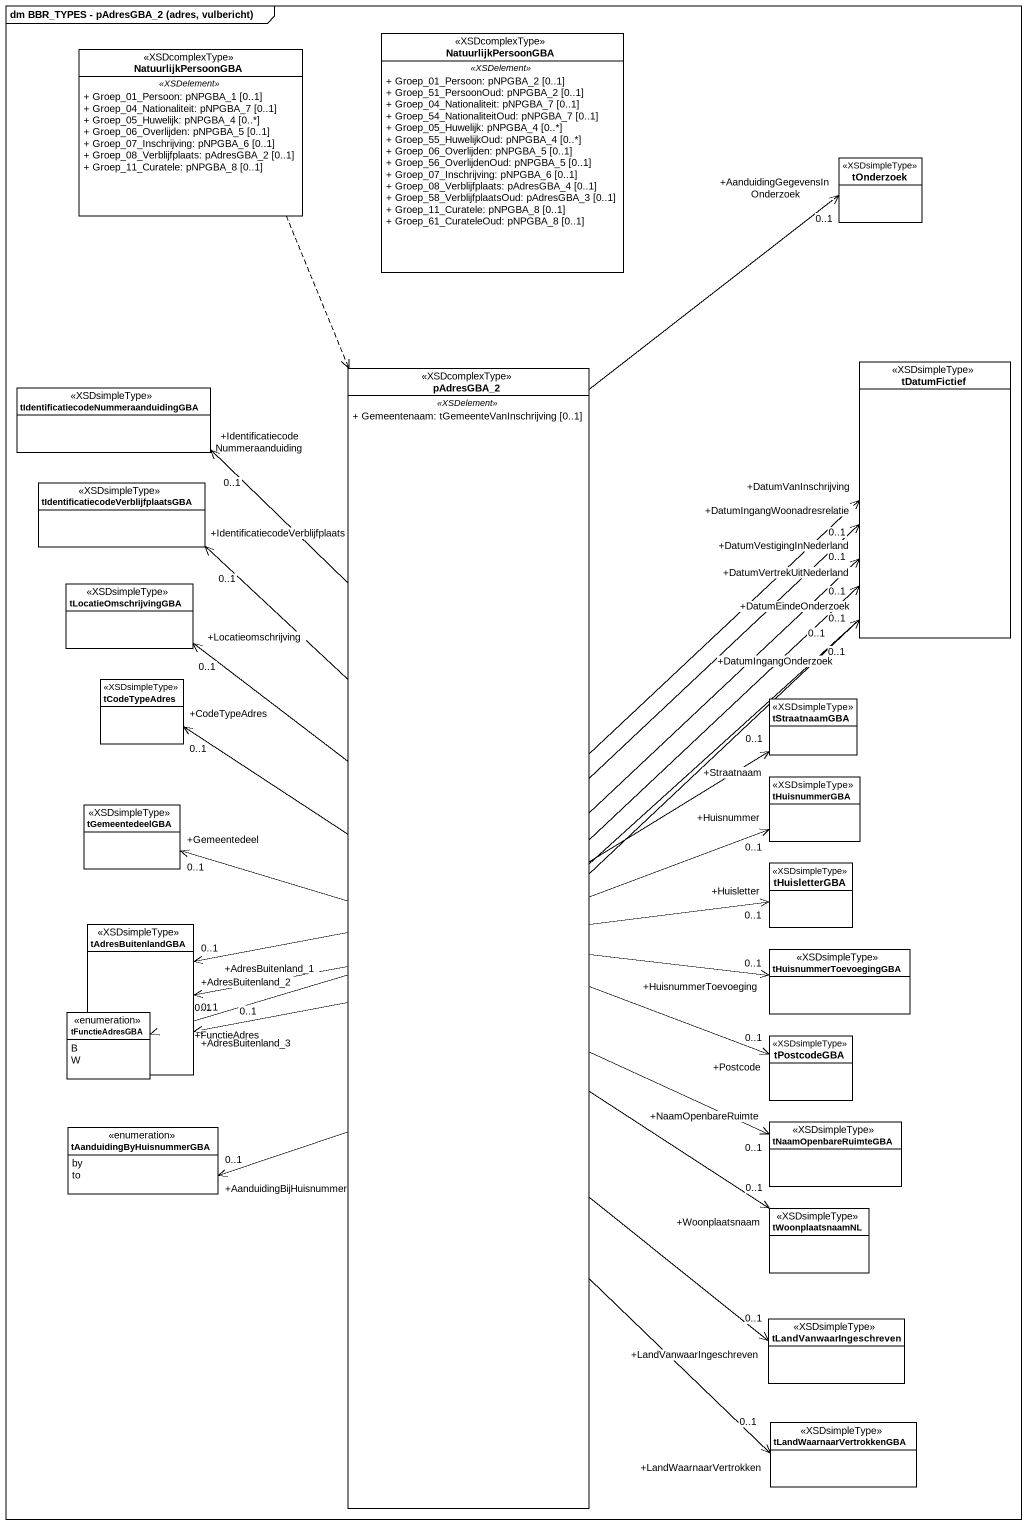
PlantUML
@startuml
mainframe dm BBR_TYPES - pAdresGBA_2 (adres, vulbericht)
hide circle
hide empty members
skinparam classAttributeIconSize 0
class NatuurlijkPersoonGBA <<XSDcomplexType>> {
  .. <<XSDelement>> ..
  + Groep_01_Persoon: pNPGBA_2 [0..1]
  + Groep_51_PersoonOud: pNPGBA_2 [0..1]
  + Groep_04_Nationaliteit: pNPGBA_7 [0..1]
  + Groep_54_NationaliteitOud: pNPGBA_7 [0..1]
  + Groep_05_Huwelijk: pNPGBA_4 [0..*]
  + Groep_55_HuwelijkOud: pNPGBA_4 [0..*]
  + Groep_06_Overlijden: pNPGBA_5 [0..1]
  + Groep_56_OverlijdenOud: pNPGBA_5 [0..1]
  + Groep_07_Inschrijving: pNPGBA_6 [0..1]
  + Groep_08_Verblijfplaats: pAdresGBA_4 [0..1]
  + Groep_58_VerblijfplaatsOud: pAdresGBA_3 [0..1]
  + Groep_11_Curatele: pNPGBA_8 [0..1]
  + Groep_61_CurateleOud: pNPGBA_8 [0..1]
}
class "NatuurlijkPersoonGBA" as NatuurlijkPersoonGBA_2 <<XSDcomplexType>> {
  .. <<XSDelement>> ..
  + Groep_01_Persoon: pNPGBA_1 [0..1]
  + Groep_04_Nationaliteit: pNPGBA_7 [0..1]
  + Groep_05_Huwelijk: pNPGBA_4 [0..*]
  + Groep_06_Overlijden: pNPGBA_5 [0..1]
  + Groep_07_Inschrijving: pNPGBA_6 [0..1]
  + Groep_08_Verblijfplaats: pAdresGBA_2 [0..1]
  + Groep_11_Curatele: pNPGBA_8 [0..1]
}
class tOnderzoek <<XSDsimpleType>>
class pAdresGBA_2 <<XSDcomplexType>> {
  .. <<XSDelement>> ..
  + Gemeentenaam: tGemeenteVanInschrijving [0..1]
}
class tDatumFictief <<XSDsimpleType>>
class "tIdentificatiecodeNummeraanduidingGBA" as tIdentificatiecodeNummeraand <<XSDsimpleType>>
class "tIdentificatiecodeVerblijfplaatsGBA" as tIdentificatiecodeVerblijfpl <<XSDsimpleType>>
class tLocatieOmschrijvingGBA <<XSDsimpleType>>
class tCodeTypeAdres <<XSDsimpleType>>
class tStraatnaamGBA <<XSDsimpleType>>
class tHuisnummerGBA <<XSDsimpleType>>
class tGemeentedeelGBA <<XSDsimpleType>>
class tHuisletterGBA <<XSDsimpleType>>
class tAdresBuitenlandGBA <<XSDsimpleType>>
class tHuisnummerToevoegingGBA <<XSDsimpleType>>
enum tFunctieAdresGBA {
  B
  W
}
class tPostcodeGBA <<XSDsimpleType>>
enum tAanduidingByHuisnummerGBA {
  by
  to
}
class tNaamOpenbareRuimteGBA <<XSDsimpleType>>
class tWoonplaatsnaamNL <<XSDsimpleType>>
class tLandVanwaarIngeschreven <<XSDsimpleType>>
class tLandWaarnaarVertrokkenGBA <<XSDsimpleType>>
NatuurlijkPersoonGBA_2 ..> pAdresGBA_2
pAdresGBA_2 -up-> "+AanduidingGegevensInOnderzoek\n0..1" tOnderzoek
pAdresGBA_2 -up-> "+DatumVanInschrijving\n0..1" tDatumFictief
pAdresGBA_2 -up-> "+DatumVestigingInNederland\n0..1" tDatumFictief
pAdresGBA_2 -up-> "+DatumVertrekUitNederland\n0..1" tDatumFictief
pAdresGBA_2 -up-> "+DatumEindeOnderzoek\n0..1" tDatumFictief
pAdresGBA_2 -up-> "+DatumIngangOnderzoek\n0..1" tDatumFictief
pAdresGBA_2 -up-> "+DatumIngangWoonadresrelatie\n0..1" tDatumFictief
pAdresGBA_2 -up-> "+IdentificatiecodeNummeraanduiding\n0..1" tIdentificatiecodeNummeraand
pAdresGBA_2 -up-> "+IdentificatiecodeVerblijfplaats\n0..1" tIdentificatiecodeVerblijfpl
pAdresGBA_2 -up-> "+Locatieomschrijving\n0..1" tLocatieOmschrijvingGBA
pAdresGBA_2 -up-> "+CodeTypeAdres\n0..1" tCodeTypeAdres
pAdresGBA_2 -up-> "+Straatnaam\n0..1" tStraatnaamGBA
pAdresGBA_2 -right-> "+Huisnummer\n0..1" tHuisnummerGBA
pAdresGBA_2 -left-> "+Gemeentedeel\n0..1" tGemeentedeelGBA
pAdresGBA_2 -right-> "+Huisletter\n0..1" tHuisletterGBA
pAdresGBA_2 -left-> "+AdresBuitenland_2\n0..1" tAdresBuitenlandGBA
pAdresGBA_2 -left-> "+AdresBuitenland_1\n0..1" tAdresBuitenlandGBA
pAdresGBA_2 -left-> "+AdresBuitenland_3\n0..1" tAdresBuitenlandGBA
pAdresGBA_2 -right-> "+HuisnummerToevoeging\n0..1" tHuisnummerToevoegingGBA
pAdresGBA_2 -left-> "+FunctieAdres\n0..1" tFunctieAdresGBA
pAdresGBA_2 -right-> "+Postcode\n0..1" tPostcodeGBA
pAdresGBA_2 --> "+AanduidingBijHuisnummer\n0..1" tAanduidingByHuisnummerGBA
pAdresGBA_2 -right-> "+NaamOpenbareRuimte\n0..1" tNaamOpenbareRuimteGBA
pAdresGBA_2 --> "+Woonplaatsnaam\n0..1" tWoonplaatsnaamNL
pAdresGBA_2 --> "+LandVanwaarIngeschreven\n0..1" tLandVanwaarIngeschreven
pAdresGBA_2 --> "+LandWaarnaarVertrokken\n0..1" tLandWaarnaarVertrokkenGBA
@enduml
